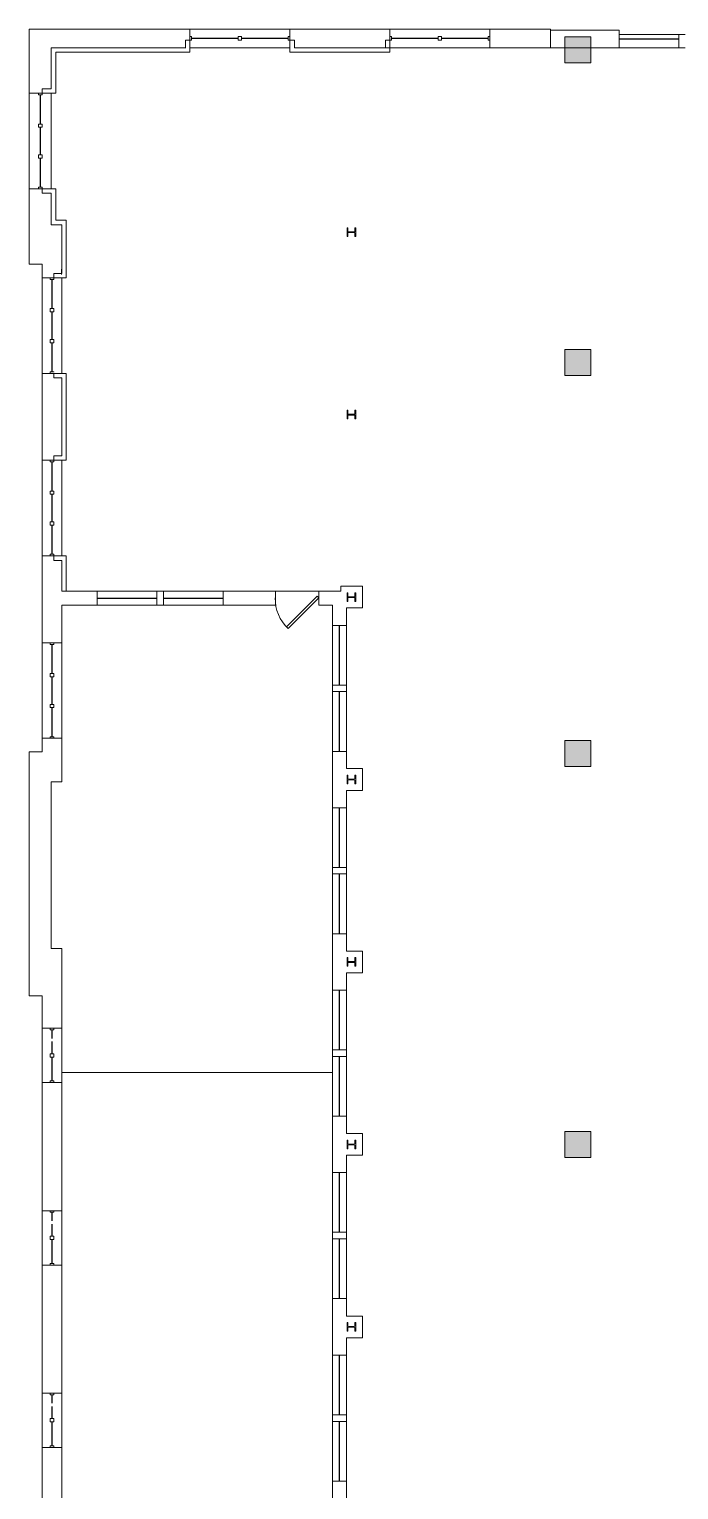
# Model space of a CAD drawing. Header units: inches. Extents: x 0 to 2535, y 0 to 2052.
# Drawn here: x 0 to 598, y 707 to 2052 of the extents above; entities that cross this region are included whole.
import ezdxf

# ---------------------------------------------------------------- set-up
doc = ezdxf.new("R2010")
doc.units = ezdxf.units.IN
doc.header["$MEASUREMENT"] = 0
for name, color, linetype, lineweight in [('_700_INTERIORS', 7, 'Continuous', 9), ('A-DETL', 90, 'Continuous', 9), ('B-CL', 7, 'Continuous', 9), ('CORE', 7, 'Continuous', 9), ('S-COLS', 52, 'Continuous', 13), ('Victor Bldg - 7th Floor_LINK_dwg', 8, 'Continuous', 9), ('WINDOWS', 7, 'Continuous', 9)]:
    doc.layers.add(name, color=color, linetype=linetype, lineweight=lineweight)

# ---------------------------------------------------------------- blocks, each defined once
blk = doc.blocks.new('Concrete-Rectangular-Column - 24_ x 24_-6972613-Level 07  POWER _ SIGNAL')
at = {"layer": 'S-COLS', "lineweight": 9}
blk.add_hatch(color=7, dxfattribs=at).paths.add_polyline_path([(12, -12), (12, 12), (-12, 12), (-12, -12)], flags=0)
at = {"layer": 'S-COLS', "color": 8, "lineweight": 20}
for p, q in [((12, 12), (-12, 12)), ((-12, 12), (-12, -12)), ((12, -12), (12, 12)), ((-12, -12), (12, -12))]:
    blk.add_line(p, q, dxfattribs=at)
blk = doc.blocks.new('Victor Bldg - 7th Floor_LINK_dwg_DR1H902-7747243-Level 07  POWER _ SIGNAL')
at = {"layer": 'CORE', "flags": 128}
blk.add_lwpolyline([(0.242, 0.672), (-0.465, -0.035), (-0.5, 0), (0.207, 0.707)], close=True, dxfattribs=at)
at = {"layer": 'CORE'}
blk.add_arc((-0.434, 0.027), 0.935, 358.3342, 46.6658, dxfattribs=at)
blk = doc.blocks.new('Victor Bldg - 7th Floor_LINK_dwg-6972240-Level 07  POWER _ SIGNAL')
at = {"layer": '_700_INTERIORS'}
for p, q in [((326.9, 2035.5), (331.8, 2035.5)), ((29.8, 1831.5), (29.8, 1826.6)), ((33.9, 1678.4), (33.9, 1683.3))]:
    blk.add_line(p, q, dxfattribs=at)
at = {"layer": 'B-CL', "flags": 128}
for points in [[(493, 2045.5), (517, 2045.5), (517, 2021.5), (493, 2021.5)], [(493, 1757.5), (517, 1757.5), (517, 1733.5), (493, 1733.5)], [(493, 1397.5), (517, 1397.5), (517, 1373.5), (493, 1373.5)], [(493, 1037.5), (517, 1037.5), (517, 1013.5), (493, 1013.5)]]:
    blk.add_lwpolyline(points, close=True, dxfattribs=at)
at = {"layer": 'CORE'}
for p, q in [((85.8, 2052.5), (148, 2052.5)), ((244.1, 2035.5), (327.9, 2035.5)), ((493, 2035.5), (479, 2035.5)), ((299.3, 1865.9), (293.8, 1865.9)), ((293.8, 1865.2), (299.3, 1865.2)), ((299.3, 1697.9), (293.8, 1697.9)), ((293.8, 1697.2), (299.3, 1697.2)), ((299.3, 1529.9), (293.8, 1529.9)), ((293.8, 1529.2), (299.3, 1529.2)), ((299.3, 1361.9), (293.8, 1361.9)), ((293.8, 1361.2), (299.3, 1361.2)), ((299.3, 1193.9), (293.8, 1193.9)), ((293.8, 1193.2), (299.3, 1193.2)), ((30, 1091.8), (279.1, 1091.8)), ((30, 1082.5), (12, 1082.5)), ((299.3, 1025.9), (293.8, 1025.9)), ((293.8, 1025.1), (299.3, 1025.1)), ((30, 914.5), (30, 796.5)), ((299.3, 857.9), (293.8, 857.9)), ((293.8, 857.1), (299.3, 857.1)), ((12, 746.5), (12, 628.5))]:
    blk.add_line(p, q, dxfattribs=at)
at = {"layer": 'CORE', "flags": 128}
for points in [[(148, 2035.5), (148, 2052.5), (0, 2052.5), (0, 1993.5), (20.2, 1993.5)], [(332, 2035.5), (332, 2052.5), (240, 2052.5), (240, 2035.5)], [(490, 2035.5), (480, 2035.5), (424, 2035.5), (424, 2052.5), (480, 2052.5), (480, 2035.5)], [(480, 2051.5), (543, 2051.5), (543, 2035.5), (517, 2035.5)], [(85.8, 2035.5), (144.1, 2035.5), (20.2, 2035.5), (20.2, 1997.6)], [(20.2, 1905.5), (0, 1905.5), (0, 1836), (12, 1836), (12, 1823.5), (30, 1823.5)], [(20.2, 1901.4), (20.2, 1872.5), (30, 1872.5), (30, 1827.6)], [(293.3, 1866.4), (293.3, 1869.6), (292.6, 1869.6), (292.6, 1861.6), (293.3, 1861.6), (293.3, 1864.7)], [(299.8, 1864.7), (299.8, 1861.6), (300.6, 1861.6), (300.6, 1869.6), (299.8, 1869.6), (299.8, 1866.4)], [(30, 1735.5), (12, 1735.5), (12, 1655.5), (30, 1655.5)], [(30, 1731.4), (22.8, 1731.4), (22.8, 1735.5), (34.1, 1735.5), (34.1, 1655.5), (22.8, 1655.5), (22.8, 1659.6), (30, 1659.6), (30, 1731.4), (30, 1659.6)], [(293.3, 1698.4), (293.3, 1701.6), (292.6, 1701.6), (292.6, 1693.6), (293.3, 1693.6), (293.3, 1696.7)], [(299.8, 1696.7), (299.8, 1693.6), (300.6, 1693.6), (300.6, 1701.6), (299.8, 1701.6), (299.8, 1698.4)], [(30, 1567.5), (12, 1567.5), (12, 1487.5), (30, 1487.5)], [(30, 1563.4), (30, 1535), (30, 1563.4), (22.6, 1563.4), (22.6, 1567.5), (34.1, 1567.5), (34.1, 1535)], [(30, 1487.5), (30, 1522), (62.6, 1522), (62.6, 1535), (30, 1535)], [(293.3, 1530.4), (293.3, 1533.6), (292.6, 1533.6), (292.6, 1525.6), (293.3, 1525.6), (293.3, 1528.7)], [(299.8, 1528.7), (299.8, 1525.6), (300.6, 1525.6), (300.6, 1533.6), (299.8, 1533.6), (299.8, 1530.4)], [(30, 1132.5), (30, 1206), (20.2, 1206), (20.2, 1359.5), (30, 1359.5), (30, 1399.5), (12, 1399.5), (12, 1387)], [(0, 1387), (12, 1387), (0, 1387), (0, 1162.5), (12, 1162.5), (12, 1132.5), (30, 1132.5), (12, 1132.5)], [(293.3, 1362.4), (293.3, 1365.6), (292.6, 1365.6), (292.6, 1357.6), (293.3, 1357.6), (293.3, 1360.7)], [(299.8, 1360.7), (299.8, 1357.6), (300.6, 1357.6), (300.6, 1365.6), (299.8, 1365.6), (299.8, 1362.4)], [(293.3, 1194.4), (293.3, 1197.6), (292.6, 1197.6), (292.6, 1189.6), (293.3, 1189.6), (293.3, 1192.7)], [(299.8, 1192.7), (299.8, 1189.6), (300.6, 1189.6), (300.6, 1197.6), (299.8, 1197.6), (299.8, 1194.4)], [(279.1, 1051.6), (292.1, 1051.6), (292.1, 1035.6), (306.8, 1035.6), (306.8, 1015.6), (292.1, 1015.6), (292.1, 999.6), (279.1, 999.6), (279.1, 1051.6), (279.1, 1167.6)], [(12, 964.5), (30, 964.5), (12, 964.5), (12, 1082.5), (30, 1082.5), (30, 964.5)], [(293.3, 1026.4), (293.3, 1029.5), (292.6, 1029.5), (292.6, 1021.5), (293.3, 1021.5), (293.3, 1024.6)], [(299.8, 1024.6), (299.8, 1021.5), (300.6, 1021.5), (300.6, 1029.5), (299.8, 1029.5), (299.8, 1026.4)], [(12, 914.5), (30, 914.5), (12, 914.5), (12, 796.5), (30, 796.5), (12, 796.5)], [(293.3, 858.4), (293.3, 861.5), (292.6, 861.5), (292.6, 853.5), (293.3, 853.5), (293.3, 856.6)], [(299.8, 856.6), (299.8, 853.5), (300.6, 853.5), (300.6, 861.5), (299.8, 861.5), (299.8, 858.4)], [(30, 746.5), (12, 746.5), (30, 746.5), (30, 661.5), (62.6, 661.5), (62.6, 648.5), (30, 648.5), (34.1, 648.5), (34.1, 628.5), (22.6, 628.5), (22.6, 632.6), (30, 632.6), (30, 648.5), (30, 632.6)]]:
    blk.add_lwpolyline(points, dxfattribs=at)
for points in [[(148, 2042.5), (143.9, 2042.5), (143.9, 2035.5), (20.2, 2035.5), (20.2, 1997.6), (11.9, 1997.6), (11.9, 1993.5), (24.4, 1993.5), (24.4, 2031.4), (148, 2031.4)], [(244.1, 2042.5), (240, 2042.5), (240, 2031.4), (332, 2031.4), (332, 2042.5), (327.9, 2042.5), (327.9, 2035.5), (244.1, 2035.5)], [(22.6, 1823.5), (34.1, 1823.5), (34.1, 1876.6), (24.4, 1876.6), (24.4, 1905.5), (11.9, 1905.5), (11.9, 1901.4), (20.2, 1901.4), (20.2, 1872.5), (30, 1872.5), (30, 1827.6), (22.6, 1827.6)], [(178.6, 1522), (226.6, 1522), (226.6, 1535), (178.6, 1535)], [(279.1, 1503.5), (279.1, 1522), (266.6, 1522), (266.6, 1535), (286.8, 1535), (286.8, 1539.6), (306.8, 1539.6), (306.8, 1519.6), (292.1, 1519.6), (292.1, 1503.5)], [(292.1, 1335.6), (279.1, 1335.6), (279.1, 1387.5), (292.1, 1387.5), (292.1, 1371.6), (306.8, 1371.6), (306.8, 1351.6), (292.1, 1351.6)], [(292.1, 1167.6), (279.1, 1167.6), (279.1, 1219.6), (292.1, 1219.6), (292.1, 1203.6), (306.8, 1203.6), (306.8, 1183.6), (292.1, 1183.6)], [(292.1, 847.5), (306.8, 847.5), (306.8, 867.5), (292.1, 867.5), (292.1, 883.6), (279.1, 883.6), (279.1, 831.5), (292.1, 831.5)], [(292.1, 679.5), (292.1, 648.5), (266.6, 648.5), (266.6, 661.5), (279.1, 661.5), (279.1, 715.5), (292.1, 715.5), (292.1, 699.5), (306.8, 699.5), (306.8, 679.5)]]:
    blk.add_lwpolyline(points, close=True, dxfattribs=at)
at = {"layer": 'CORE'}
for centre, start, end in [((293.8, 1866.4), 180, 270), ((293.8, 1864.7), 90, 180), ((299.3, 1866.4), 270, 0), ((299.3, 1864.7), 0, 90), ((293.8, 1698.4), 180, 270), ((293.8, 1696.7), 90, 180), ((299.3, 1698.4), 270, 0), ((299.3, 1696.7), 0, 90), ((293.8, 1530.4), 180, 270), ((293.8, 1528.7), 90, 180), ((299.3, 1530.4), 270, 0), ((299.3, 1528.7), 0, 90), ((293.8, 1362.4), 180, 270), ((293.8, 1360.7), 90, 180), ((299.3, 1362.4), 270, 0), ((299.3, 1360.7), 0, 90), ((293.8, 1194.4), 180, 270), ((293.8, 1192.7), 90, 180), ((299.3, 1194.4), 270, 0), ((299.3, 1192.7), 0, 90), ((293.8, 1026.4), 180, 270), ((293.8, 1024.6), 90, 180), ((299.3, 1026.4), 270, 0), ((299.3, 1024.6), 0, 90), ((293.8, 858.4), 180, 270), ((293.8, 856.6), 90, 180), ((299.3, 858.4), 270, 0), ((299.3, 856.6), 0, 90)]:
    blk.add_arc(centre, 0.5, start, end, dxfattribs=at)
at = {"layer": 'WINDOWS'}
for p, q in [((240, 2052.5), (148, 2052.5)), ((424, 2052.5), (332, 2052.5)), ((598, 2047.5), (543, 2047.5)), ((148, 2035.5), (240, 2035.5)), ((149.5, 2044.2), (192.5, 2044.2)), ((149.5, 2044), (192.5, 2044)), ((195.5, 2044.2), (238.5, 2044.2)), ((195.5, 2044), (238.5, 2044)), ((332, 2035.5), (424, 2035.5)), ((598, 2043.5), (543, 2043.5)), ((598, 2043.2), (543, 2043.2)), ((598, 2035.5), (543, 2035.5)), ((0, 1993.5), (0, 1905.5)), ((10.1, 1965.2), (10.1, 1992)), ((10.4, 1965.2), (10.4, 1992)), ((20.2, 1993.5), (20.2, 1905.5)), ((10.1, 1936.8), (10.1, 1962.2)), ((10.4, 1936.8), (10.4, 1962.2)), ((10.1, 1907), (10.1, 1933.8)), ((10.4, 1907), (10.4, 1933.8)), ((12, 1823.5), (12, 1735.5)), ((20.9, 1795.2), (20.9, 1822)), ((21.1, 1795.2), (21.1, 1822)), ((30, 1823.5), (30, 1735.5)), ((20.9, 1766.8), (20.9, 1792.2)), ((21.1, 1766.8), (21.1, 1792.2)), ((20.9, 1737), (20.9, 1763.8)), ((21.1, 1737), (21.1, 1763.8)), ((12, 1655.5), (12, 1567.5)), ((30, 1655.5), (30, 1567.5)), ((20.9, 1627.2), (20.9, 1654)), ((21.1, 1627.2), (21.1, 1654)), ((20.9, 1598.8), (20.9, 1624.2)), ((21.1, 1598.8), (21.1, 1624.2)), ((20.9, 1569), (20.9, 1595.8)), ((21.1, 1569), (21.1, 1595.8)), ((12, 1487.5), (12, 1399.5)), ((20.9, 1459.2), (20.9, 1486)), ((21.1, 1459.2), (21.1, 1486)), ((30, 1487.5), (30, 1399.5)), ((20.9, 1430.8), (20.9, 1456.2)), ((21.1, 1430.8), (21.1, 1456.2)), ((20.9, 1401), (20.9, 1427.8)), ((21.1, 1401), (21.1, 1427.8)), ((279.1, 1167.6), (279.1, 1051.6)), ((12, 1132.5), (12, 1082.5)), ((20.9, 1123.2), (20.9, 1131)), ((21.1, 1123.2), (21.1, 1131)), ((30, 1132.5), (30, 1082.5)), ((20.9, 1109), (20.9, 1120.2)), ((21.1, 1109), (21.1, 1120.2)), ((20.9, 1084), (20.9, 1106)), ((21.1, 1084), (21.1, 1106)), ((12, 964.5), (12, 914.5)), ((20.9, 955.2), (20.9, 963)), ((21.1, 955.2), (21.1, 963)), ((30, 964.5), (30, 914.5)), ((20.9, 941), (20.9, 952.2)), ((21.1, 941), (21.1, 952.2)), ((20.9, 916), (20.9, 938)), ((21.1, 916), (21.1, 938)), ((12, 796.5), (12, 746.5)), ((20.9, 787.2), (20.9, 795)), ((21.1, 787.2), (21.1, 795)), ((30, 796.5), (30, 746.5)), ((20.9, 773), (20.9, 784.2)), ((21.1, 773), (21.1, 784.2)), ((20.9, 748), (20.9, 770)), ((21.1, 748), (21.1, 770))]:
    blk.add_line(p, q, dxfattribs=at)
at = {"layer": 'WINDOWS', "flags": 128}
for points in [[(148, 2042.5), (149.5, 2042.5), (149.5, 2045.8), (148, 2045.8)], [(240, 2045.8), (238.5, 2045.8), (238.5, 2042.5), (240, 2042.5)], [(332, 2045.8), (333.5, 2045.8), (333.5, 2042.5), (332, 2042.5)], [(424, 2045.8), (422.5, 2045.8), (422.5, 2042.5), (424, 2042.5)], [(11.9, 1993.5), (11.9, 1992), (8.6, 1992), (8.6, 1993.5)], [(11.9, 1905.5), (11.9, 1907), (8.6, 1907), (8.6, 1905.5)], [(22.6, 1823.5), (22.6, 1822), (19.4, 1822), (19.4, 1823.5)], [(22.6, 1736.6), (22.6, 1737), (19.4, 1737), (19.4, 1735.5)], [(22.6, 1655.5), (22.6, 1654), (19.4, 1654), (19.4, 1655.5)], [(19.4, 1567.5), (19.4, 1569), (22.6, 1569), (22.6, 1567.5)], [(22.6, 1487.5), (22.6, 1486), (19.4, 1486), (19.4, 1487.5)], [(22.6, 1399.5), (22.6, 1401), (19.4, 1401), (19.4, 1399.5)], [(22.6, 1132.5), (22.6, 1131), (19.4, 1131), (19.4, 1132.5)], [(19.4, 1082.5), (19.4, 1084), (22.6, 1084), (22.6, 1082.5)], [(22.6, 964.5), (22.6, 963), (19.4, 963), (19.4, 964.5)], [(22.6, 914.5), (22.6, 916), (19.4, 916), (19.4, 914.5)], [(22.6, 796.5), (22.6, 795), (19.4, 795), (19.4, 796.5)], [(22.6, 746.5), (22.6, 748), (19.4, 748), (19.4, 746.5)]]:
    blk.add_lwpolyline(points, dxfattribs=at)
for points in [[(195.5, 2042.5), (195.5, 2045.8), (192.5, 2045.8), (192.5, 2042.5)], [(379.5, 2042.5), (379.5, 2045.8), (376.5, 2045.8), (376.5, 2042.5)], [(376.5, 2044.2), (333.5, 2044.2)], [(376.5, 2044), (333.5, 2044)], [(422.5, 2044.2), (379.5, 2044.2)], [(422.5, 2044), (379.5, 2044)], [(8.6, 1962.2), (11.9, 1962.2), (11.9, 1965.2), (8.6, 1965.2)], [(8.6, 1933.8), (11.9, 1933.8), (11.9, 1936.8), (8.6, 1936.8)], [(19.4, 1792.2), (19.4, 1795.2), (22.6, 1795.2), (22.6, 1792.2)], [(19.4, 1763.8), (19.4, 1766.8), (22.6, 1766.8), (22.6, 1763.8)], [(19.4, 1624.2), (19.4, 1627.2), (22.6, 1627.2), (22.6, 1624.2)], [(19.4, 1595.8), (22.6, 1595.8), (22.6, 1598.8), (19.4, 1598.8)], [(178.6, 1535), (62.6, 1535)], [(123.6, 1535), (123.6, 1522), (117.6, 1522), (117.6, 1535), (123.6, 1535), (123.6, 1522), (117.6, 1522), (117.6, 1535)], [(117.6, 1528.6), (62.6, 1528.6)], [(117.6, 1528.4), (62.6, 1528.4)], [(178.6, 1522), (62.6, 1522)], [(178.6, 1528.6), (123.6, 1528.6)], [(178.6, 1528.4), (123.6, 1528.4)], [(279.1, 1387.5), (279.1, 1503.5)], [(285.4, 1448.5), (285.4, 1503.5)], [(285.7, 1448.5), (285.7, 1503.5)], [(292.1, 1387.5), (292.1, 1503.5)], [(19.4, 1456.2), (22.6, 1456.2), (22.6, 1459.2), (19.4, 1459.2)], [(292.1, 1442.5), (279.1, 1442.5), (279.1, 1448.5), (292.1, 1448.5), (292.1, 1442.5), (279.1, 1442.5), (279.1, 1448.5), (292.1, 1448.5)], [(285.4, 1387.5), (285.4, 1442.5)], [(285.7, 1387.5), (285.7, 1442.5)], [(19.4, 1430.8), (22.6, 1430.8), (22.6, 1427.8), (19.4, 1427.8)], [(279.1, 1219.6), (279.1, 1335.6)], [(285.4, 1280.6), (285.4, 1335.6)], [(285.7, 1280.6), (285.7, 1335.6)], [(292.1, 1219.6), (292.1, 1335.6)], [(292.1, 1274.6), (279.1, 1274.6), (279.1, 1280.6), (292.1, 1280.6), (292.1, 1274.6), (279.1, 1274.6), (279.1, 1280.6), (292.1, 1280.6)], [(285.4, 1219.6), (285.4, 1274.6)], [(285.7, 1219.6), (285.7, 1274.6)], [(285.4, 1112.6), (285.4, 1167.6)], [(285.7, 1112.6), (285.7, 1167.6)], [(292.1, 1051.6), (292.1, 1167.6)], [(19.4, 1106), (22.6, 1106), (22.6, 1109), (19.4, 1109)], [(292.1, 1106.6), (279.1, 1106.6), (279.1, 1112.6), (292.1, 1112.6), (292.1, 1106.6), (279.1, 1106.6), (279.1, 1112.6), (292.1, 1112.6)], [(285.4, 1051.6), (285.4, 1106.6)], [(285.7, 1051.6), (285.7, 1106.6)], [(279.1, 883.6), (279.1, 999.6)], [(285.4, 944.6), (285.4, 999.6)], [(285.7, 944.6), (285.7, 999.6)], [(292.1, 883.6), (292.1, 999.6)], [(292.1, 938.6), (279.1, 938.6), (279.1, 944.6), (292.1, 944.6), (292.1, 938.6), (279.1, 938.6), (279.1, 944.6), (292.1, 944.6)], [(19.4, 938), (22.6, 938), (22.6, 941), (19.4, 941)], [(285.4, 883.6), (285.4, 938.6)], [(285.7, 883.6), (285.7, 938.6)], [(279.1, 715.5), (279.1, 831.5)], [(285.4, 776.5), (285.4, 831.5)], [(285.7, 776.5), (285.7, 831.5)], [(292.1, 715.5), (292.1, 831.5)], [(19.4, 770), (22.6, 770), (22.6, 773), (19.4, 773)], [(292.1, 770.5), (279.1, 770.5), (279.1, 776.5), (292.1, 776.5), (292.1, 770.5), (279.1, 770.5), (279.1, 776.5), (292.1, 776.5)], [(285.4, 715.5), (285.4, 770.5)], [(285.7, 715.5), (285.7, 770.5)]]:
    blk.add_lwpolyline(points, close=True, dxfattribs=at)
at = {"xscale": 40, "yscale": 40, "zscale": 40, "rotation": 180}
blk.add_blockref('Victor Bldg - 7th Floor_LINK_dwg_DR1H902-7747243-Level 07  POWER _ SIGNAL', (246.6, 1528.9), dxfattribs=at)

msp = doc.modelspace()

# ---------------------------------------------------------------- linework, layer by layer
at = {"layer": 'A-DETL'}
for p, q in [((604, 2047.5), (598, 2047.5)), ((598, 2047.5), (598, 2035.5)), ((148, 2031.4), (24.4, 2031.4)), ((24.4, 2031.4), (24.4, 1993.5)), ((240, 2035.5), (148, 2035.5)), ((148, 2035.5), (148, 2031.4)), ((240, 2031.4), (240, 2035.5)), ((332, 2031.4), (240, 2031.4)), ((598, 2035.5), (332, 2035.5)), ((332, 2035.5), (332, 2031.4)), ((598, 2035.5), (604, 2035.5)), ((20.2, 1993.5), (20.2, 1905.5)), ((24.4, 1993.5), (20.2, 1993.5)), ((20.2, 1905.5), (24.4, 1905.5)), ((24.4, 1905.5), (24.4, 1876.6)), ((24.4, 1876.6), (34.1, 1876.6)), ((34.1, 1876.6), (34.1, 1823.5)), ((34.1, 1823.5), (30, 1823.5)), ((30, 1823.5), (30, 1735.5)), ((30, 1735.5), (34.1, 1735.5)), ((34.1, 1735.5), (34.1, 1655.5)), ((34.1, 1655.5), (30, 1655.5)), ((30, 1655.5), (30, 1567.5)), ((30, 1567.5), (34.1, 1567.5)), ((34.1, 1567.5), (34.1, 1535)), ((34.1, 1535), (286.8, 1535)), ((286.8, 1535), (286.8, 1539.6)), ((286.8, 1539.6), (306.8, 1539.6)), ((306.8, 1539.6), (306.8, 1519.6)), ((306.8, 1519.6), (292.1, 1519.6)), ((292.1, 1519.6), (292.1, 1371.6)), ((292.1, 1371.6), (306.8, 1371.6)), ((306.8, 1371.6), (306.8, 1351.6)), ((306.8, 1351.6), (292.1, 1351.6)), ((292.1, 1351.6), (292.1, 1203.6)), ((292.1, 1203.6), (306.8, 1203.6)), ((306.8, 1203.6), (306.8, 1183.6)), ((306.8, 1183.6), (292.1, 1183.6)), ((292.1, 1183.6), (292.1, 1035.6)), ((292.1, 1035.6), (306.8, 1035.6)), ((306.8, 1035.6), (306.8, 1015.6)), ((306.8, 1015.6), (292.1, 1015.6)), ((292.1, 1015.6), (292.1, 867.5)), ((292.1, 867.5), (306.8, 867.5)), ((306.8, 867.5), (306.8, 847.5)), ((306.8, 847.5), (292.1, 847.5)), ((292.1, 847.5), (292.1, 699.5))]:
    msp.add_line(p, q, dxfattribs=at)

# ---------------------------------------------------------------- block references
at = {"layer": 'S-COLS', "lineweight": 9}
for p in [(505, 2033.5), (505, 1745.5), (505, 1385.5), (505, 1025.5)]:
    msp.add_blockref('Concrete-Rectangular-Column - 24_ x 24_-6972613-Level 07  POWER _ SIGNAL', p, dxfattribs=at)
at = {"layer": 'Victor Bldg - 7th Floor_LINK_dwg', "color": 7}
msp.add_blockref('Victor Bldg - 7th Floor_LINK_dwg-6972240-Level 07  POWER _ SIGNAL', (0, 0), dxfattribs=at)

doc.saveas('drawing.dxf')
